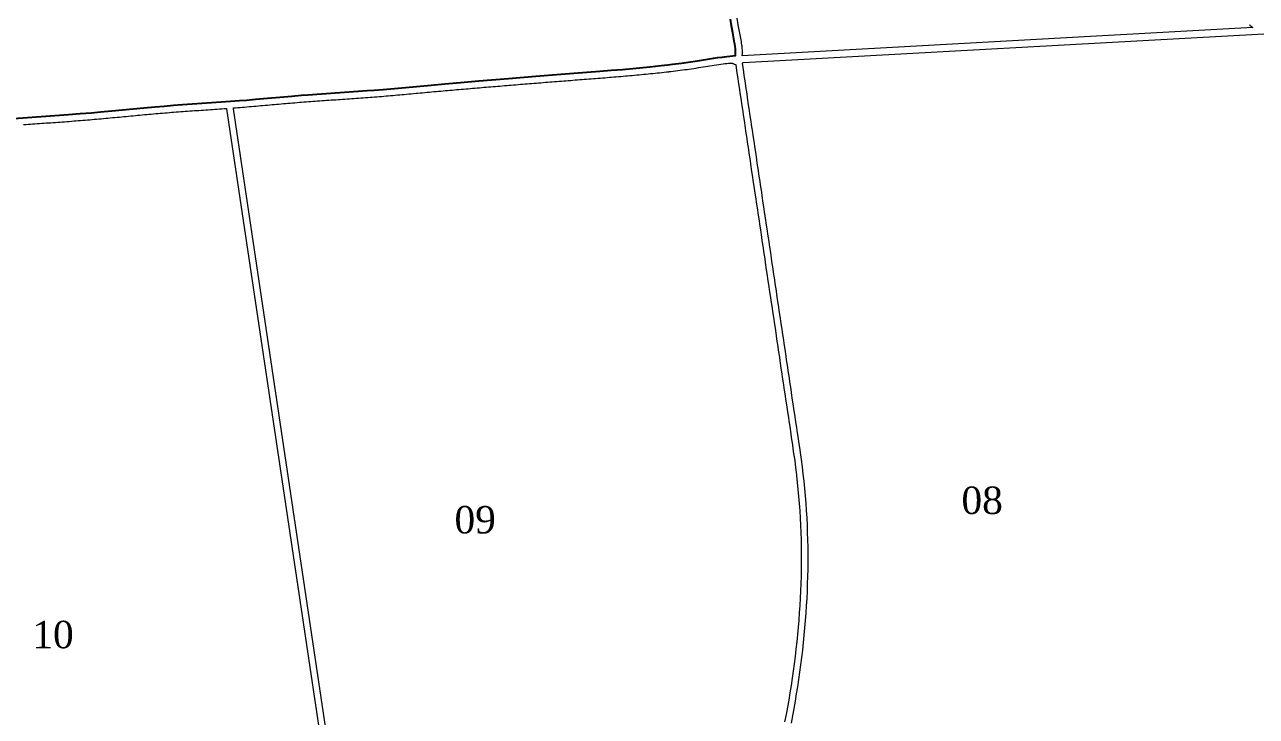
# Model space of a CAD drawing. Extents: x 709175 to 711772, y 7862468 to 7865374.
# Drawn here: x 710381 to 711280, y 7863900 to 7864404 of the extents above; entities that cross this region are included whole.
import ezdxf
from ezdxf.enums import TextEntityAlignment as Align

# ---------------------------------------------------------------- set-up
doc = ezdxf.new("R2010")
doc.units = 0
for name, color, linetype in [('NUMERAÇÕES', 7, 'Continuous'), ('Perimetro', 1, 'Continuous'), ('ÁREAS', 7, 'Continuous')]:
    doc.layers.add(name, color=color, linetype=linetype)
doc.layers.add('NUMERAÇÕES DOS TALHÕES', color=7, linetype='Continuous', true_color=0xffffff)
doc.layers.add('TALHÕES', color=3, linetype='Continuous', lineweight=9, true_color=0x00ff00)
doc.styles.add('AREAS', font='times.ttf')

# ---------------------------------------------------------------- blocks, each defined once
blk = doc.blocks.new('area_de_talhao')
at = {"layer": 'NUMERAÇÕES', "linetype": 'Continuous', "style": 'AREAS'}
blk.add_attdef('NRO', text='', height=20, dxfattribs=at).set_placement((0, 6.08), align=Align.CENTER)
at = {"layer": 'ÁREAS', "linetype": 'Continuous', "style": 'AREAS', "flags": 1}
for tag, height, p in [('AREAREAL', 0.001, (0, 0)), ('AREA', 20, (0, -23.92))]:
    blk.add_attdef(tag, text='', height=height, dxfattribs=at).set_placement(p, align=Align.CENTER)

msp = doc.modelspace()

# ---------------------------------------------------------------- linework, layer by layer
at = {"layer": 'Perimetro', "color": 1}
msp.add_lwpolyline([(710369.47, 7864335.77), (710402.78, 7864338.11), (710412.78, 7864338.85), (710421.1, 7864339.49), (710429.42, 7864340.18), (710436.08, 7864340.77), (710444.39, 7864341.53), (710467.67, 7864343.72), (710475.99, 7864344.47), (710482.64, 7864345.03), (710489.3, 7864345.55), (710495.96, 7864346.05), (710524.29, 7864348.03), (710530.95, 7864348.52), (710537.61, 7864349.03), (710542.6, 7864349.43), (710549.26, 7864349.99), (710575.88, 7864352.32), (710582.54, 7864352.87), (710587.53, 7864353.26), (710597.52, 7864353.98), (710624.18, 7864355.78), (710630.85, 7864356.27), (710635.84, 7864356.66), (710642.5, 7864357.2), (710650.82, 7864357.93), (710677.43, 7864360.36), (710687.41, 7864361.25), (710699.05, 7864362.26), (710712.37, 7864363.38), (710734, 7864365.17), (710753.97, 7864366.79), (710772.29, 7864368.24), (710800.61, 7864370.43), (710808.94, 7864371.1), (710817.26, 7864371.8), (710827.24, 7864372.69), (710832.22, 7864373.16), (710837.2, 7864373.65), (710845.49, 7864374.52), (710850.46, 7864375.08), (710853.77, 7864375.47), (710860.4, 7864376.3), (710863.71, 7864376.75), (710867.03, 7864377.23), (710872.01, 7864377.98), (710883.6, 7864379.84), (710886.89, 7864380.34), (710890.16, 7864380.8), (710891.78, 7864381.02), (710893.42, 7864381.19), (710899.74, 7864381.82), (710899.83, 7864383.23), (710899.85, 7864383.73), (710899.84, 7864385.23), (710899.76, 7864386.73), (710899.54, 7864388.72), (710899.32, 7864390.2), (710899.16, 7864391.19), (710897.74, 7864398.55), (710896.87, 7864403.48), (710896.07, 7864408.41)], dxfattribs=at)
at = {"layer": 'TALHÕES'}
for points in [[(711275.06, 7864404.43), (711275.51, 7864404.04), (711276.73, 7864403), (711277.2, 7864402.62), (711277.62, 7864402.3), (710904.75, 7864381.75), (710904.76, 7864381.87), (710904.83, 7864383), (710904.85, 7864383.61), (710904.86, 7864384.21), (710904.85, 7864384.8), (710904.84, 7864385.39), (710904.82, 7864386), (710904.74, 7864387.11), (710904.69, 7864387.72), (710904.57, 7864388.81), (710904.5, 7864389.4), (710904.26, 7864390.98), (710904.08, 7864392.07), (710903.6, 7864394.58), (710902.66, 7864399.47), (710901.8, 7864404.31), (710901.01, 7864409.17)], [(710940.57, 7863894.71), (710941.61, 7863900.02), (710942.59, 7863905.33), (710943.54, 7863910.65), (710944.44, 7863915.98), (710945.3, 7863921.31), (710946.12, 7863926.65), (710946.88, 7863932), (710947.61, 7863937.35), (710948.29, 7863942.7), (710948.92, 7863948.06), (710949.51, 7863953.42), (710950.05, 7863958.79), (710950.54, 7863964.16), (710950.98, 7863969.52), (710951.38, 7863974.9), (710951.73, 7863980.27), (710952.03, 7863985.64), (710952.28, 7863991.01), (710952.48, 7863996.38), (710952.64, 7864001.75), (710952.74, 7864007.12), (710952.79, 7864012.48), (710952.79, 7864017.84), (710952.74, 7864023.2), (710952.63, 7864028.56), (710952.48, 7864033.91), (710952.27, 7864039.25), (710952.01, 7864044.59), (710951.7, 7864049.92), (710951.33, 7864055.25), (710950.91, 7864060.57), (710950.43, 7864065.88), (710949.9, 7864071.18), (710949.31, 7864076.47), (710948.67, 7864081.75), (710947.97, 7864087.03), (710947.21, 7864092.28), (710946.67, 7864095.89), (710946.28, 7864098.55), (710945.48, 7864103.87), (710945.09, 7864106.53), (710944.29, 7864111.85), (710943.9, 7864114.51), (710943.1, 7864119.83), (710942.71, 7864122.49), (710941.91, 7864127.81), (710941.52, 7864130.47), (710940.72, 7864135.79), (710940.33, 7864138.45), (710939.53, 7864143.77), (710939.14, 7864146.43), (710938.34, 7864151.75), (710937.95, 7864154.41), (710937.15, 7864159.73), (710936.76, 7864162.39), (710935.96, 7864167.71), (710935.57, 7864170.37), (710934.77, 7864175.69), (710934.38, 7864178.35), (710933.58, 7864183.67), (710933.19, 7864186.33), (710932.39, 7864191.65), (710932, 7864194.31), (710931.2, 7864199.63), (710930.81, 7864202.29), (710930.01, 7864207.61), (710929.62, 7864210.27), (710928.82, 7864215.59), (710928.43, 7864218.25), (710927.63, 7864223.57), (710927.23, 7864226.23), (710926.44, 7864231.55), (710926.04, 7864234.21), (710925.25, 7864239.53), (710924.85, 7864242.19), (710924.06, 7864247.51), (710923.66, 7864250.17), (710922.87, 7864255.49), (710922.47, 7864258.15), (710921.68, 7864263.47), (710921.28, 7864266.13), (710920.49, 7864271.45), (710920.09, 7864274.11), (710919.3, 7864279.43), (710918.9, 7864282.09), (710918.11, 7864287.41), (710917.71, 7864290.07), (710916.92, 7864295.39), (710916.52, 7864298.05), (710915.73, 7864303.37), (710915.33, 7864306.03), (710914.54, 7864311.35), (710914.14, 7864314.01), (710913.35, 7864319.33), (710912.95, 7864321.99), (710912.16, 7864327.31), (710911.76, 7864329.97), (710910.97, 7864335.29), (710910.57, 7864337.95), (710909.78, 7864343.27), (710909.38, 7864345.93), (710908.59, 7864351.25), (710908.19, 7864353.91), (710907.4, 7864359.23), (710907, 7864361.89), (710906.21, 7864367.21), (710905.81, 7864369.87), (710904.84, 7864376.38), (710904.84, 7864376.38), (710905.04, 7864376.54), (710905.09, 7864376.58), (710905.26, 7864376.72), (710905.42, 7864376.76), (710905.67, 7864376.79), (711285.65, 7864397.74)], [(710632.37, 7863678.21), (710533.21, 7864342.9), (710533.19, 7864343.21), (710533.19, 7864343.37), (710533.24, 7864343.6), (710533.29, 7864343.63), (710533.41, 7864343.66), (710533.51, 7864343.68), (710534.67, 7864343.78), (710536.31, 7864343.91), (710536.32, 7864343.91), (710537.98, 7864344.04), (710537.99, 7864344.04), (710539.65, 7864344.17), (710539.66, 7864344.17), (710541.32, 7864344.31), (710541.33, 7864344.31), (710543, 7864344.44), (710543, 7864344.44), (710544.67, 7864344.58), (710544.67, 7864344.58), (710546.34, 7864344.72), (710548.01, 7864344.86), (710549.68, 7864345.01), (710551.34, 7864345.15), (710553.01, 7864345.3), (710554.68, 7864345.44), (710556.35, 7864345.59), (710558.01, 7864345.74), (710559.68, 7864345.88), (710561.35, 7864346.03), (710563.01, 7864346.18), (710564.67, 7864346.33), (710566.33, 7864346.47), (710567.99, 7864346.62), (710569.65, 7864346.77), (710571.31, 7864346.91), (710572.97, 7864347.05), (710574.63, 7864347.2), (710576.29, 7864347.34), (710577.94, 7864347.48), (710579.6, 7864347.62), (710581.26, 7864347.75), (710582.92, 7864347.89), (710584.57, 7864348.02), (710586.23, 7864348.15), (710587.89, 7864348.27), (710589.55, 7864348.4), (710591.21, 7864348.52), (710592.87, 7864348.64), (710594.53, 7864348.76), (710596.2, 7864348.88), (710597.86, 7864348.99), (710599.52, 7864349.11), (710601.19, 7864349.22), (710602.85, 7864349.33), (710604.52, 7864349.45), (710606.18, 7864349.56), (710607.85, 7864349.67), (710609.52, 7864349.78), (710611.18, 7864349.89), (710612.85, 7864350), (710614.51, 7864350.11), (710616.18, 7864350.22), (710617.85, 7864350.33), (710619.52, 7864350.45), (710621.18, 7864350.56), (710622.85, 7864350.68), (710624.52, 7864350.8), (710626.19, 7864350.91), (710626.2, 7864350.91), (710627.86, 7864351.03), (710627.87, 7864351.04), (710629.53, 7864351.16), (710629.54, 7864351.16), (710631.2, 7864351.28), (710631.21, 7864351.28), (710632.87, 7864351.41), (710632.88, 7864351.41), (710634.55, 7864351.54), (710634.55, 7864351.54), (710636.22, 7864351.67), (710636.22, 7864351.67), (710637.89, 7864351.81), (710637.9, 7864351.81), (710639.56, 7864351.94), (710639.57, 7864351.94), (710641.23, 7864352.08), (710641.24, 7864352.08), (710642.9, 7864352.22), (710642.91, 7864352.22), (710644.57, 7864352.36), (710646.24, 7864352.51), (710647.91, 7864352.65), (710649.58, 7864352.8), (710651.25, 7864352.95), (710652.91, 7864353.09), (710654.58, 7864353.24), (710656.25, 7864353.39), (710657.92, 7864353.55), (710659.58, 7864353.7), (710661.25, 7864353.85), (710662.91, 7864354), (710664.58, 7864354.16), (710666.24, 7864354.31), (710667.91, 7864354.46), (710669.57, 7864354.62), (710671.23, 7864354.77), (710672.89, 7864354.92), (710674.55, 7864355.08), (710676.21, 7864355.23), (710677.87, 7864355.38), (710679.53, 7864355.53), (710681.19, 7864355.68), (710682.86, 7864355.83), (710684.52, 7864355.97), (710686.18, 7864356.12), (710687.84, 7864356.27), (710689.5, 7864356.41), (710691.17, 7864356.56), (710692.83, 7864356.7), (710694.49, 7864356.85), (710696.15, 7864356.99), (710697.81, 7864357.14), (710699.48, 7864357.28), (710701.14, 7864357.42), (710702.8, 7864357.56), (710704.47, 7864357.7), (710706.13, 7864357.84), (710707.79, 7864357.98), (710709.45, 7864358.12), (710711.12, 7864358.26), (710712.78, 7864358.4), (710714.44, 7864358.54), (710716.11, 7864358.68), (710717.77, 7864358.82), (710719.44, 7864358.95), (710721.1, 7864359.09), (710722.76, 7864359.23), (710724.43, 7864359.37), (710726.09, 7864359.5), (710727.75, 7864359.64), (710729.42, 7864359.78), (710731.08, 7864359.92), (710732.74, 7864360.05), (710734.41, 7864360.19), (710736.07, 7864360.32), (710737.73, 7864360.46), (710739.4, 7864360.6), (710741.06, 7864360.73), (710742.73, 7864360.87), (710744.39, 7864361), (710746.05, 7864361.14), (710747.72, 7864361.27), (710749.38, 7864361.41), (710751.04, 7864361.54), (710752.71, 7864361.67), (710754.37, 7864361.81), (710756.03, 7864361.94), (710757.7, 7864362.07), (710759.36, 7864362.21), (710761.03, 7864362.34), (710762.69, 7864362.47), (710764.35, 7864362.6), (710766.02, 7864362.73), (710767.68, 7864362.87), (710769.35, 7864363), (710771.01, 7864363.13), (710772.67, 7864363.26), (710774.34, 7864363.39), (710776, 7864363.52), (710777.67, 7864363.64), (710779.33, 7864363.77), (710781, 7864363.9), (710782.67, 7864364.03), (710784.33, 7864364.16), (710786, 7864364.29), (710787.66, 7864364.41), (710789.33, 7864364.54), (710791, 7864364.67), (710792.66, 7864364.8), (710794.33, 7864364.93), (710796, 7864365.06), (710797.66, 7864365.19), (710799.33, 7864365.32), (710801, 7864365.45), (710802.67, 7864365.58), (710804.33, 7864365.71), (710806, 7864365.85), (710807.67, 7864365.98), (710809.34, 7864366.12), (710811, 7864366.26), (710812.67, 7864366.39), (710814.34, 7864366.53), (710816.01, 7864366.68), (710817.67, 7864366.82), (710819.34, 7864366.96), (710821.01, 7864367.11), (710821.02, 7864367.11), (710822.68, 7864367.25), (710822.69, 7864367.26), (710824.35, 7864367.4), (710824.35, 7864367.4), (710826.01, 7864367.56), (710826.02, 7864367.56), (710827.68, 7864367.71), (710827.69, 7864367.71), (710829.35, 7864367.86), (710829.36, 7864367.86), (710831.02, 7864368.02), (710831.02, 7864368.02), (710832.68, 7864368.18), (710832.69, 7864368.18), (710834.35, 7864368.34), (710834.36, 7864368.34), (710836.02, 7864368.51), (710836.02, 7864368.51), (710837.68, 7864368.67), (710837.69, 7864368.67), (710839.35, 7864368.84), (710839.36, 7864368.84), (710841.01, 7864369.01), (710841.02, 7864369.01), (710842.68, 7864369.19), (710842.69, 7864369.19), (710844.34, 7864369.36), (710844.35, 7864369.36), (710846.01, 7864369.54), (710846.02, 7864369.54), (710847.67, 7864369.73), (710847.68, 7864369.73), (710849.34, 7864369.91), (710849.35, 7864369.92), (710851, 7864370.1), (710851.01, 7864370.11), (710852.67, 7864370.3), (710852.68, 7864370.3), (710854.34, 7864370.5), (710854.35, 7864370.5), (710856, 7864370.7), (710856.02, 7864370.7), (710857.67, 7864370.91), (710857.68, 7864370.91), (710859.34, 7864371.12), (710859.35, 7864371.12), (710861.01, 7864371.34), (710861.02, 7864371.34), (710862.68, 7864371.57), (710862.7, 7864371.57), (710864.35, 7864371.79), (710864.37, 7864371.8), (710866.02, 7864372.03), (710866.04, 7864372.03), (710867.7, 7864372.27), (710867.72, 7864372.27), (710869.37, 7864372.52), (710869.39, 7864372.52), (710871.05, 7864372.77), (710871.07, 7864372.78), (710872.74, 7864373.04), (710872.75, 7864373.04), (710874.42, 7864373.3), (710874.43, 7864373.31), (710876.11, 7864373.57), (710876.11, 7864373.57), (710877.78, 7864373.85), (710879.43, 7864374.11), (710881.07, 7864374.38), (710882.7, 7864374.64), (710884.32, 7864374.89), (710885.93, 7864375.14), (710887.54, 7864375.38), (710889.13, 7864375.62), (710890.7, 7864375.83), (710892.09, 7864376.01), (710893.4, 7864376.16), (710894.68, 7864376.27), (710895.9, 7864376.31), (710896.84, 7864376.3), (710897.38, 7864376.24), (710897.49, 7864376.21), (710897.76, 7864376.14), (710898.02, 7864376.05), (710898.65, 7864375.78), (710898.89, 7864375.69), (710899.93, 7864375.31), (710899.97, 7864375.12), (710900.87, 7864369.13), (710901.26, 7864366.47), (710902.06, 7864361.15), (710902.45, 7864358.49), (710903.25, 7864353.17), (710903.64, 7864350.51), (710904.44, 7864345.19), (710904.83, 7864342.53), (710905.63, 7864337.21), (710906.02, 7864334.55), (710906.82, 7864329.23), (710907.21, 7864326.57), (710908.01, 7864321.25), (710908.4, 7864318.59), (710909.2, 7864313.27), (710909.59, 7864310.61), (710910.39, 7864305.29), (710910.78, 7864302.63), (710911.58, 7864297.31), (710911.97, 7864294.65), (710912.77, 7864289.33), (710913.16, 7864286.67), (710913.96, 7864281.35), (710914.35, 7864278.69), (710915.15, 7864273.37), (710915.55, 7864270.71), (710916.34, 7864265.39), (710916.74, 7864262.73), (710917.53, 7864257.41), (710917.93, 7864254.75), (710918.72, 7864249.43), (710919.12, 7864246.77), (710919.91, 7864241.45), (710920.31, 7864238.79), (710921.1, 7864233.47), (710921.5, 7864230.81), (710922.29, 7864225.49), (710922.69, 7864222.83), (710923.48, 7864217.51), (710923.88, 7864214.85), (710924.67, 7864209.54), (710925.07, 7864206.88), (710925.86, 7864201.56), (710926.26, 7864198.9), (710927.05, 7864193.58), (710927.45, 7864190.92), (710928.24, 7864185.6), (710928.64, 7864182.94), (710929.43, 7864177.62), (710929.83, 7864174.96), (710930.62, 7864169.64), (710931.02, 7864166.98), (710931.81, 7864161.66), (710932.21, 7864159), (710933, 7864153.68), (710933.4, 7864151.02), (710934.19, 7864145.7), (710934.59, 7864143.04), (710935.38, 7864137.72), (710935.78, 7864135.06), (710936.57, 7864129.74), (710936.97, 7864127.08), (710937.76, 7864121.76), (710938.16, 7864119.1), (710938.95, 7864113.78), (710939.35, 7864111.12), (710940.14, 7864105.8), (710940.54, 7864103.14), (710941.33, 7864097.82), (710941.73, 7864095.16), (710942.26, 7864091.57), (710943.01, 7864086.37), (710943.7, 7864081.15), (710944.34, 7864075.92), (710944.4, 7864075.39), (710946.34, 7864054.9), (710946.7, 7864049.63), (710947.02, 7864044.35), (710947.28, 7864039.06), (710947.48, 7864033.76), (710947.64, 7864028.46), (710947.74, 7864023.15), (710947.79, 7864017.84), (710947.79, 7864012.53), (710947.74, 7864007.21), (710947.64, 7864001.89), (710947.49, 7863996.57), (710947.29, 7863991.24), (710947.04, 7863985.92), (710946.74, 7863980.59), (710946.39, 7863975.26), (710946, 7863969.94), (710945.56, 7863964.61), (710945.07, 7863959.29), (710944.54, 7863953.97), (710943.95, 7863948.65), (710943.33, 7863943.33), (710942.65, 7863938.02), (710941.94, 7863932.71), (710941.17, 7863927.4), (710940.36, 7863922.1), (710939.51, 7863916.81), (710938.62, 7863911.52), (710937.68, 7863906.25), (710936.7, 7863900.97), (710935.67, 7863895.71)], [(710379.81, 7864331.48), (710381.47, 7864331.6), (710383.14, 7864331.72), (710384.81, 7864331.83), (710386.47, 7864331.95), (710388.14, 7864332.06), (710389.8, 7864332.18), (710391.47, 7864332.29), (710393.14, 7864332.41), (710394.8, 7864332.53), (710396.47, 7864332.65), (710398.14, 7864332.76), (710399.81, 7864332.88), (710401.47, 7864333), (710403.14, 7864333.12), (710404.81, 7864333.24), (710406.48, 7864333.36), (710408.14, 7864333.49), (710409.81, 7864333.61), (710411.48, 7864333.73), (710413.15, 7864333.86), (710414.82, 7864333.99), (710416.49, 7864334.12), (710418.15, 7864334.25), (710419.82, 7864334.38), (710421.49, 7864334.51), (710423.16, 7864334.64), (710424.83, 7864334.78), (710424.84, 7864334.78), (710426.5, 7864334.92), (710426.51, 7864334.92), (710428.17, 7864335.06), (710428.18, 7864335.06), (710429.84, 7864335.2), (710429.85, 7864335.2), (710431.51, 7864335.34), (710431.52, 7864335.34), (710433.18, 7864335.49), (710433.19, 7864335.49), (710434.85, 7864335.64), (710434.85, 7864335.64), (710436.52, 7864335.78), (710438.18, 7864335.94), (710439.85, 7864336.09), (710441.52, 7864336.24), (710443.19, 7864336.4), (710444.85, 7864336.55), (710446.52, 7864336.71), (710448.19, 7864336.86), (710449.85, 7864337.02), (710451.51, 7864337.18), (710453.18, 7864337.34), (710454.84, 7864337.5), (710456.5, 7864337.65), (710458.16, 7864337.81), (710459.83, 7864337.97), (710461.49, 7864338.12), (710463.15, 7864338.28), (710464.81, 7864338.44), (710466.47, 7864338.59), (710468.12, 7864338.74), (710469.78, 7864338.89), (710471.44, 7864339.04), (710473.1, 7864339.19), (710474.75, 7864339.34), (710476.41, 7864339.48), (710478.07, 7864339.63), (710479.72, 7864339.77), (710481.38, 7864339.91), (710483.04, 7864340.04), (710484.7, 7864340.18), (710486.36, 7864340.31), (710488.02, 7864340.44), (710489.68, 7864340.57), (710491.34, 7864340.69), (710493, 7864340.82), (710494.66, 7864340.94), (710496.32, 7864341.06), (710497.99, 7864341.18), (710499.65, 7864341.3), (710501.31, 7864341.42), (710502.98, 7864341.54), (710504.64, 7864341.65), (710506.31, 7864341.77), (710507.97, 7864341.88), (710509.64, 7864342), (710511.3, 7864342.12), (710512.97, 7864342.23), (710514.63, 7864342.35), (710516.3, 7864342.46), (710517.97, 7864342.58), (710519.63, 7864342.69), (710521.3, 7864342.81), (710522.97, 7864342.93), (710524.64, 7864343.05), (710526.3, 7864343.17), (710527.77, 7864343.27), (710528.08, 7864343.27), (710528.13, 7864343.06), (710627.8, 7863674.86)]]:
    msp.add_lwpolyline(points, dxfattribs=at)

# ---------------------------------------------------------------- block references
at = {"layer": 'NUMERAÇÕES DOS TALHÕES'}
ref = msp.add_blockref('area_de_talhao', (711079.92, 7864041.24), dxfattribs=at)
ref.add_attrib('NRO', '08', dxfattribs={"layer": 'NUMERAÇÕES', "height": 20, "style": 'AREAS'}).set_placement((711079.92, 7864047.32), align=Align.CENTER)
ref = msp.add_blockref('area_de_talhao', (710709.68, 7864027.07), dxfattribs=at)
ref.add_attrib('NRO', '09', dxfattribs={"layer": 'NUMERAÇÕES', "height": 20, "style": 'AREAS'}).set_placement((710709.68, 7864033.15), align=Align.CENTER)
ref = msp.add_blockref('area_de_talhao', (710401.38, 7863943.28), dxfattribs=at)
ref.add_attrib('NRO', '10', dxfattribs={"layer": 'NUMERAÇÕES', "height": 20, "style": 'AREAS'}).set_placement((710401.38, 7863949.35), align=Align.CENTER)

doc.saveas('drawing.dxf')
